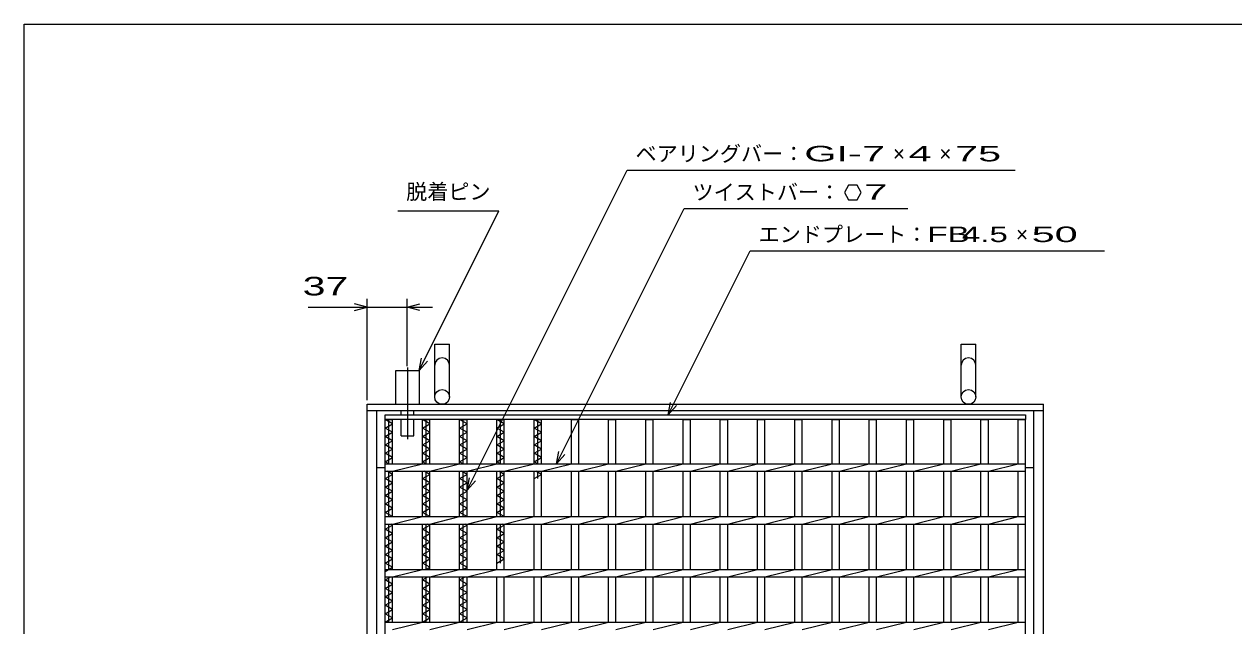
# Model space of a CAD drawing. Units: millimetres, scale not verified. Extents: x -1456 to 1385, y -1026 to 843.
# Drawn here: x -1383 to -236, y 272 to 843 of the extents above; entities that cross this region are included whole.
import ezdxf
from ezdxf.enums import TextEntityAlignment as Align

# ---------------------------------------------------------------- set-up
doc = ezdxf.new("R2010")
doc.units = ezdxf.units.MM
doc.header["$LTSCALE"] = 8
doc.linetypes.add('LONG_DASHED_DOTTED', pattern=[15.25, 12, -1.5, 0.25, -1.5])
for name, color, linetype, lineweight in [('0_2', 150, 'Continuous', 25), ('16', 3, 'Continuous', 25), ('19', 6, 'Continuous', 25), ('22', 4, 'Continuous', 25)]:
    doc.layers.add(name, color=color, linetype=linetype, lineweight=lineweight)
doc.styles.add('ベクトル', font='')
doc.styles.get('ベクトル').set_extended_font_data('ベクトル')

msp = doc.modelspace()

# ---------------------------------------------------------------- linework, layer by layer
at = {"layer": '0_2'}
for p, q in [((-1383.2, -917.2), (-1383.2, 842.8)), ((-1383.2, 842.8), (1384.8, 842.8))]:
    msp.add_line(p, q, dxfattribs=at)
at = {"layer": '16'}
for p, q in [((-1041, 472.5), (-434, 472.5)), ((-1041, 468), (-1041, 472.5)), ((-434, 472.5), (-434, 468)), ((-434, 468), (-1041, 468)), ((-1041, -223), (-1041, 468)), ((-1041, 468), (-1034, 468)), ((-1034, 464), (-1041, 468)), ((-1041, 460), (-1034, 464)), ((-1034, 456), (-1041, 460)), ((-1037.5, 426), (-1037.5, 468)), ((-1034, 426), (-1034, 468)), ((-1005.7, 426), (-1005.7, 468)), ((-1005.7, 468), (-998.7, 468)), ((-998.7, 464), (-1005.7, 468)), ((-1005.7, 460), (-998.7, 464)), ((-998.7, 456), (-1005.7, 460)), ((-1002.2, 426), (-1002.2, 468)), ((-998.7, 426), (-998.7, 468)), ((-970.4, 426), (-970.4, 468)), ((-970.4, 468), (-963.4, 468)), ((-963.4, 464), (-970.4, 468)), ((-970.4, 460), (-963.4, 464)), ((-963.4, 456), (-970.4, 460)), ((-966.9, 426), (-966.9, 468)), ((-963.4, 426), (-963.4, 468)), ((-935.1, 426), (-935.1, 468)), ((-935.1, 468), (-928.1, 468)), ((-928.1, 464), (-935.1, 468)), ((-935.1, 460), (-928.1, 464)), ((-928.1, 456), (-935.1, 460)), ((-931.6, 426), (-931.6, 468)), ((-928.1, 426), (-928.1, 468)), ((-899.8, 426), (-899.8, 468)), ((-899.8, 468), (-892.8, 468)), ((-892.8, 464), (-899.8, 468)), ((-899.8, 460), (-892.8, 464)), ((-892.8, 456), (-899.8, 460)), ((-896.3, 426), (-896.3, 468)), ((-892.8, 426), (-892.8, 468)), ((-864.5, 426), (-864.5, 468)), ((-864.5, 468), (-857.5, 468)), ((-857.5, 426), (-857.5, 468)), ((-829.2, 426), (-829.2, 468)), ((-829.2, 468), (-822.2, 468)), ((-822.2, 426), (-822.2, 468)), ((-793.9, 426), (-793.9, 468)), ((-793.9, 468), (-786.9, 468)), ((-786.9, 426), (-786.9, 468)), ((-758.6, 426), (-758.6, 468)), ((-758.6, 468), (-751.6, 468)), ((-751.6, 426), (-751.6, 468)), ((-723.3, 426), (-723.3, 468)), ((-723.3, 468), (-716.3, 468)), ((-716.3, 426), (-716.3, 468)), ((-688, 426), (-688, 468)), ((-688, 468), (-681, 468)), ((-681, 426), (-681, 468)), ((-652.7, 426), (-652.7, 468)), ((-652.7, 468), (-645.7, 468)), ((-645.7, 426), (-645.7, 468)), ((-617.4, 426), (-617.4, 468)), ((-617.4, 468), (-610.4, 468)), ((-610.4, 426), (-610.4, 468)), ((-582.1, 426), (-582.1, 468)), ((-582.1, 468), (-575.1, 468)), ((-575.1, 426), (-575.1, 468)), ((-546.8, 426), (-546.8, 468)), ((-546.8, 468), (-539.8, 468)), ((-539.8, 426), (-539.8, 468)), ((-511.5, 426), (-511.5, 468)), ((-511.5, 468), (-504.5, 468)), ((-504.5, 426), (-504.5, 468)), ((-476.2, 426), (-476.2, 468)), ((-476.2, 468), (-469.2, 468)), ((-469.2, 426), (-469.2, 468)), ((-441, 426), (-441, 468)), ((-441, 468), (-434, 468)), ((-434, -223), (-434, 468)), ((-1041, 452), (-1034, 456)), ((-1034, 448), (-1041, 452)), ((-1041, 444), (-1034, 448)), ((-1005.7, 452), (-998.7, 456)), ((-998.7, 448), (-1005.7, 452)), ((-1005.7, 444), (-998.7, 448)), ((-970.4, 452), (-963.4, 456)), ((-963.4, 448), (-970.4, 452)), ((-970.4, 444), (-963.4, 448)), ((-935.1, 452), (-928.1, 456)), ((-928.1, 448), (-935.1, 452)), ((-935.1, 444), (-928.1, 448)), ((-899.8, 452), (-892.8, 456)), ((-892.8, 448), (-899.8, 452)), ((-899.8, 444), (-892.8, 448)), ((-1034, 440), (-1041, 444)), ((-1041, 436), (-1034, 440)), ((-1034, 432), (-1041, 436)), ((-998.7, 440), (-1005.7, 444)), ((-1005.7, 436), (-998.7, 440)), ((-998.7, 432), (-1005.7, 436)), ((-963.4, 440), (-970.4, 444)), ((-970.4, 436), (-963.4, 440)), ((-963.4, 432), (-970.4, 436)), ((-928.1, 440), (-935.1, 444)), ((-935.1, 436), (-928.1, 440)), ((-928.1, 432), (-935.1, 436)), ((-892.8, 440), (-899.8, 444)), ((-899.8, 436), (-892.8, 440)), ((-892.8, 432), (-899.8, 436)), ((-1041, 428), (-1034, 432)), ((-1037.5, 426), (-1041, 428)), ((-1041, 426), (-434, 426)), ((-1041, 419), (-1041, 426)), ((-1034, 419), (-1005.7, 426)), ((-1005.7, 428), (-998.7, 432)), ((-1002.2, 426), (-1005.7, 428)), ((-998.7, 419), (-970.4, 426)), ((-970.4, 428), (-963.4, 432)), ((-966.9, 426), (-970.4, 428)), ((-963.4, 419), (-935.1, 426)), ((-935.1, 428), (-928.1, 432)), ((-931.6, 426), (-935.1, 428)), ((-928.1, 419), (-899.8, 426)), ((-899.8, 428), (-892.8, 432)), ((-896.3, 426), (-899.8, 428)), ((-892.8, 419), (-864.5, 426)), ((-857.5, 419), (-829.2, 426)), ((-822.2, 419), (-793.9, 426)), ((-786.9, 419), (-758.6, 426)), ((-751.6, 419), (-723.3, 426)), ((-716.3, 419), (-688, 426)), ((-681, 419), (-652.7, 426)), ((-645.7, 419), (-617.4, 426)), ((-610.4, 419), (-582.1, 426)), ((-575.1, 419), (-546.8, 426)), ((-539.8, 419), (-511.5, 426)), ((-504.5, 419), (-476.2, 426)), ((-469.2, 419), (-440.9, 426)), ((-434, 419), (-434, 426)), ((-1041, 419), (-434, 419)), ((-1041, 412), (-1034, 416)), ((-1034, 416), (-1039.25, 419)), ((-1037.5, 376), (-1037.5, 419)), ((-1034, 376), (-1034, 419)), ((-1005.7, 376), (-1005.7, 419)), ((-1005.7, 412), (-998.7, 416)), ((-998.7, 416), (-1003.95, 419)), ((-1002.2, 376), (-1002.2, 419)), ((-998.7, 376), (-998.7, 419)), ((-970.4, 376), (-970.4, 419)), ((-970.4, 412), (-963.4, 416)), ((-963.4, 416), (-968.65, 419)), ((-966.9, 376), (-966.9, 419)), ((-963.4, 376), (-963.4, 419)), ((-935.1, 376), (-935.1, 419)), ((-935.1, 412), (-928.1, 416)), ((-928.1, 416), (-933.35, 419)), ((-931.6, 376), (-931.6, 419)), ((-928.1, 376), (-928.1, 419)), ((-899.8, 376), (-899.8, 419)), ((-899.8, 412), (-892.8, 416)), ((-892.8, 416), (-898.05, 419)), ((-896.3, 412), (-896.3, 419)), ((-892.8, 376), (-892.8, 419)), ((-864.5, 376), (-864.5, 419)), ((-857.5, 376), (-857.5, 419)), ((-829.2, 376), (-829.2, 419)), ((-822.2, 376), (-822.2, 419)), ((-793.9, 376), (-793.9, 419)), ((-786.9, 376), (-786.9, 419)), ((-758.6, 376), (-758.6, 419)), ((-751.6, 376), (-751.6, 419)), ((-723.3, 376), (-723.3, 419)), ((-716.3, 376), (-716.3, 419)), ((-688, 376), (-688, 419)), ((-681, 376), (-681, 419)), ((-652.7, 376), (-652.7, 419)), ((-645.7, 376), (-645.7, 419)), ((-617.4, 376), (-617.4, 419)), ((-610.4, 376), (-610.4, 419)), ((-582.1, 376), (-582.1, 419)), ((-575.1, 376), (-575.1, 419)), ((-546.8, 376), (-546.8, 419)), ((-539.8, 376), (-539.8, 419)), ((-511.5, 376), (-511.5, 419)), ((-504.5, 376), (-504.5, 419)), ((-476.2, 376), (-476.2, 419)), ((-469.2, 376), (-469.2, 419)), ((-441, 376), (-441, 419)), ((-1034, 408), (-1041, 412)), ((-1041, 404), (-1034, 408)), ((-1034, 400), (-1041, 404)), ((-998.7, 408), (-1005.7, 412)), ((-1005.7, 404), (-998.7, 408)), ((-998.7, 400), (-1005.7, 404)), ((-963.4, 408), (-970.4, 412)), ((-970.4, 404), (-963.4, 408)), ((-963.4, 400), (-970.4, 404)), ((-928.1, 408), (-935.1, 412)), ((-935.1, 404), (-928.1, 408)), ((-928.1, 400), (-935.1, 404)), ((-1041, 396), (-1034, 400)), ((-1034, 392), (-1041, 396)), ((-1041, 388), (-1034, 392)), ((-1005.7, 396), (-998.7, 400)), ((-998.7, 392), (-1005.7, 396)), ((-1005.7, 388), (-998.7, 392)), ((-970.4, 396), (-963.4, 400)), ((-963.4, 392), (-970.4, 396)), ((-970.4, 388), (-963.4, 392)), ((-935.1, 396), (-928.1, 400)), ((-928.1, 392), (-935.1, 396)), ((-935.1, 388), (-928.1, 392)), ((-1034, 384), (-1041, 388)), ((-1041, 380), (-1034, 384)), ((-1034, 376), (-1041, 380)), ((-998.7, 384), (-1005.7, 388)), ((-1005.7, 380), (-998.7, 384)), ((-998.7, 376), (-1005.7, 380)), ((-963.4, 384), (-970.4, 388)), ((-970.4, 380), (-963.4, 384)), ((-963.4, 376), (-970.4, 380)), ((-928.1, 384), (-935.1, 388)), ((-935.1, 380), (-928.1, 384)), ((-928.1, 376), (-935.1, 380)), ((-1041, 376), (-434, 376)), ((-1041, 369), (-1041, 376)), ((-1041, 369), (-434, 369)), ((-1041, 364), (-1034, 368)), ((-1037.5, 326), (-1037.5, 369)), ((-1034, 368), (-1035.75, 369)), ((-1034, 369), (-1005.7, 376)), ((-1034, 326), (-1034, 369)), ((-1005.7, 326), (-1005.7, 369)), ((-1005.7, 364), (-998.7, 368)), ((-1002.2, 326), (-1002.2, 369)), ((-998.7, 368), (-1000.45, 369)), ((-998.7, 369), (-970.4, 376)), ((-998.7, 326), (-998.7, 369)), ((-970.4, 326), (-970.4, 369)), ((-970.4, 364), (-963.4, 368)), ((-966.9, 326), (-966.9, 369)), ((-963.4, 368), (-965.15, 369)), ((-963.4, 369), (-935.1, 376)), ((-963.4, 326), (-963.4, 369)), ((-935.1, 326), (-935.1, 369)), ((-935.1, 364), (-928.1, 368)), ((-931.6, 332), (-931.6, 369)), ((-928.1, 368), (-929.85, 369)), ((-928.1, 369), (-899.8, 376)), ((-928.1, 326), (-928.1, 369)), ((-899.8, 326), (-899.8, 369)), ((-892.8, 369), (-864.5, 376)), ((-892.8, 326), (-892.8, 369)), ((-864.5, 326), (-864.5, 369)), ((-857.5, 369), (-829.2, 376)), ((-857.5, 326), (-857.5, 369)), ((-829.2, 326), (-829.2, 369)), ((-822.2, 369), (-793.9, 376)), ((-822.2, 326), (-822.2, 369)), ((-793.9, 326), (-793.9, 369)), ((-786.9, 369), (-758.6, 376)), ((-786.9, 326), (-786.9, 369)), ((-758.6, 326), (-758.6, 369)), ((-751.6, 369), (-723.3, 376)), ((-751.6, 326), (-751.6, 369)), ((-723.3, 326), (-723.3, 369)), ((-716.3, 369), (-688, 376)), ((-716.3, 326), (-716.3, 369)), ((-688, 326), (-688, 369)), ((-681, 369), (-652.7, 376)), ((-681, 326), (-681, 369)), ((-652.7, 326), (-652.7, 369)), ((-645.7, 369), (-617.4, 376)), ((-645.7, 326), (-645.7, 369)), ((-617.4, 326), (-617.4, 369)), ((-610.4, 369), (-582.1, 376)), ((-610.4, 326), (-610.4, 369)), ((-582.1, 326), (-582.1, 369)), ((-575.1, 369), (-546.8, 376)), ((-575.1, 326), (-575.1, 369)), ((-546.8, 326), (-546.8, 369)), ((-539.8, 369), (-511.5, 376)), ((-539.8, 326), (-539.8, 369)), ((-511.5, 326), (-511.5, 369)), ((-504.5, 369), (-476.2, 376)), ((-504.5, 326), (-504.5, 369)), ((-476.2, 326), (-476.2, 369)), ((-469.2, 369), (-440.9, 376)), ((-469.2, 326), (-469.2, 369)), ((-441, 326), (-441, 369)), ((-434, 369), (-434, 376)), ((-1034, 360), (-1041, 364)), ((-1041, 356), (-1034, 360)), ((-1034, 352), (-1041, 356)), ((-998.7, 360), (-1005.7, 364)), ((-1005.7, 356), (-998.7, 360)), ((-998.7, 352), (-1005.7, 356)), ((-963.4, 360), (-970.4, 364)), ((-970.4, 356), (-963.4, 360)), ((-963.4, 352), (-970.4, 356)), ((-928.1, 360), (-935.1, 364)), ((-935.1, 356), (-928.1, 360)), ((-928.1, 352), (-935.1, 356)), ((-1041, 348), (-1034, 352)), ((-1034, 344), (-1041, 348)), ((-1005.7, 348), (-998.7, 352)), ((-998.7, 344), (-1005.7, 348)), ((-970.4, 348), (-963.4, 352)), ((-963.4, 344), (-970.4, 348)), ((-935.1, 348), (-928.1, 352)), ((-928.1, 344), (-935.1, 348)), ((-1041, 340), (-1034, 344)), ((-1034, 336), (-1041, 340)), ((-1041, 332), (-1034, 336)), ((-1005.7, 340), (-998.7, 344)), ((-998.7, 336), (-1005.7, 340)), ((-1005.7, 332), (-998.7, 336)), ((-970.4, 340), (-963.4, 344)), ((-963.4, 336), (-970.4, 340)), ((-970.4, 332), (-963.4, 336)), ((-935.1, 340), (-928.1, 344)), ((-928.1, 336), (-935.1, 340)), ((-935.1, 332), (-928.1, 336)), ((-1034, 328), (-1041, 332)), ((-1041, 324), (-1034, 328)), ((-1041, 326), (-434, 326)), ((-1041, 319), (-1041, 326)), ((-1034, 319), (-1005.7, 326)), ((-998.7, 328), (-1005.7, 332)), ((-1002.2, 326), (-998.7, 328)), ((-998.7, 319), (-970.4, 326)), ((-963.4, 328), (-970.4, 332)), ((-966.9, 326), (-963.4, 328)), ((-963.4, 319), (-935.1, 326)), ((-928.1, 319), (-899.8, 326)), ((-892.8, 319), (-864.5, 326)), ((-857.5, 319), (-829.2, 326)), ((-822.2, 319), (-793.9, 326)), ((-786.9, 319), (-758.6, 326)), ((-751.6, 319), (-723.3, 326)), ((-716.3, 319), (-688, 326)), ((-681, 319), (-652.7, 326)), ((-645.7, 319), (-617.4, 326)), ((-610.4, 319), (-582.1, 326)), ((-575.1, 319), (-546.8, 326)), ((-539.8, 319), (-511.5, 326)), ((-504.5, 319), (-476.2, 326)), ((-469.2, 319), (-440.9, 326)), ((-434, 319), (-434, 326)), ((-1041, 319), (-434, 319)), ((-1041, 316), (-1035.75, 319)), ((-1034, 312), (-1041, 316)), ((-1041, 308), (-1034, 312)), ((-1037.5, 276), (-1037.5, 319)), ((-1034, 276), (-1034, 319)), ((-1005.7, 276), (-1005.7, 319)), ((-1005.7, 316), (-1000.45, 319)), ((-998.7, 312), (-1005.7, 316)), ((-1005.7, 308), (-998.7, 312)), ((-1002.2, 276), (-1002.2, 319)), ((-998.7, 276), (-998.7, 319)), ((-970.4, 276), (-970.4, 319)), ((-970.4, 316), (-965.15, 319)), ((-963.4, 312), (-970.4, 316)), ((-970.4, 308), (-963.4, 312)), ((-966.9, 276), (-966.9, 319)), ((-963.4, 276), (-963.4, 319)), ((-935.1, 276), (-935.1, 319)), ((-928.1, 276), (-928.1, 319)), ((-899.8, 276), (-899.8, 319)), ((-892.8, 276), (-892.8, 319)), ((-864.5, 276), (-864.5, 319)), ((-857.5, 276), (-857.5, 319)), ((-829.2, 276), (-829.2, 319)), ((-822.2, 276), (-822.2, 319)), ((-793.9, 276), (-793.9, 319)), ((-786.9, 276), (-786.9, 319)), ((-758.6, 276), (-758.6, 319)), ((-751.6, 276), (-751.6, 319)), ((-723.3, 276), (-723.3, 319)), ((-716.3, 276), (-716.3, 319)), ((-688, 276), (-688, 319)), ((-681, 276), (-681, 319)), ((-652.7, 276), (-652.7, 319)), ((-645.7, 276), (-645.7, 319)), ((-617.4, 276), (-617.4, 319)), ((-610.4, 276), (-610.4, 319)), ((-582.1, 276), (-582.1, 319)), ((-575.1, 276), (-575.1, 319)), ((-546.8, 276), (-546.8, 319)), ((-539.8, 276), (-539.8, 319)), ((-511.5, 276), (-511.5, 319)), ((-504.5, 276), (-504.5, 319)), ((-476.2, 276), (-476.2, 319)), ((-469.2, 276), (-469.2, 319)), ((-441, 276), (-441, 319)), ((-1034, 304), (-1041, 308)), ((-1041, 300), (-1034, 304)), ((-1034, 296), (-1041, 300)), ((-998.7, 304), (-1005.7, 308)), ((-1005.7, 300), (-998.7, 304)), ((-998.7, 296), (-1005.7, 300)), ((-963.4, 304), (-970.4, 308)), ((-970.4, 300), (-963.4, 304)), ((-963.4, 296), (-970.4, 300)), ((-1041, 292), (-1034, 296)), ((-1034, 288), (-1041, 292)), ((-1041, 284), (-1034, 288)), ((-1005.7, 292), (-998.7, 296)), ((-998.7, 288), (-1005.7, 292)), ((-1005.7, 284), (-998.7, 288)), ((-970.4, 292), (-963.4, 296)), ((-963.4, 288), (-970.4, 292)), ((-970.4, 284), (-963.4, 288)), ((-1034, 280), (-1041, 284)), ((-1041, 276), (-1034, 280)), ((-1041, 276), (-434, 276)), ((-1041, 269), (-1041, 276)), ((-1034, 269), (-1005.7, 276)), ((-998.7, 280), (-1005.7, 284)), ((-1005.7, 276), (-998.7, 280)), ((-998.7, 269), (-970.4, 276)), ((-963.4, 280), (-970.4, 284)), ((-970.4, 276), (-963.4, 280)), ((-963.4, 269), (-935.1, 276)), ((-928.1, 269), (-899.8, 276)), ((-892.8, 269), (-864.5, 276)), ((-857.5, 269), (-829.2, 276)), ((-822.2, 269), (-793.9, 276)), ((-786.9, 269), (-758.6, 276)), ((-751.6, 269), (-723.3, 276)), ((-716.3, 269), (-688, 276)), ((-681, 269), (-652.7, 276)), ((-645.7, 269), (-617.4, 276)), ((-610.4, 269), (-582.1, 276)), ((-575.1, 269), (-546.8, 276)), ((-539.8, 269), (-511.5, 276)), ((-504.5, 269), (-476.2, 276)), ((-469.2, 269), (-440.9, 276)), ((-434, 269), (-434, 276))]:
    msp.add_line(p, q, dxfattribs=at)
at = {"layer": '19'}
for p, q in [((-994, 489.5), (-994, 539.5)), ((-994, 539.5), (-980, 539.5)), ((-980, 489.5), (-980, 539.5)), ((-495, 489.5), (-495, 539.5)), ((-495, 539.5), (-481, 539.5)), ((-481, 489.5), (-481, 539.5)), ((-1030.85, 482.5), (-1030.85, 514.5)), ((-1030.85, 514.5), (-1008.85, 514.5)), ((-1008.85, 514.5), (-1008.85, 482.5)), ((-1058, 482.5), (-417, 482.5)), ((-1058, -237.5), (-1058, 482.5)), ((-417, -237.5), (-417, 482.5)), ((-1058, 476.5), (-417, 476.5)), ((-1049, -231.5), (-1049, 476.5)), ((-1025.85, 472.5), (-1025.85, 476.5)), ((-1013.85, 472.5), (-1013.85, 476.5)), ((-426, -231.5), (-426, 476.5)), ((-1025.85, 452.5), (-1025.85, 468)), ((-1013.85, 452.5), (-1013.85, 468)), ((-1025.85, 452.5), (-1013.85, 452.5)), ((-1049, 422.5), (-1041, 422.5)), ((-434, 422.5), (-426, 422.5))]:
    msp.add_line(p, q, dxfattribs=at)
at = {"layer": '19', "linetype": 'LONG_DASHED_DOTTED'}
msp.add_line((-1019.85, 517.5), (-1019.85, 449.5), dxfattribs=at)
at = {"layer": '19'}
for centre in [(-987, 489.5), (-488, 489.5)]:
    msp.add_circle(centre, 7, dxfattribs=at)
for centre in [(-987, 519.5), (-488, 519.5)]:
    msp.add_arc(centre, 7, 0, 180, dxfattribs=at)
at = {"layer": '22'}
for p, q in [((-963.4, 401), (-811.65, 704.5)), ((-811.65, 704.5), (-443.65, 704.5)), ((-601.65, 690.212), (-605.65, 683.284)), ((-593.65, 690.212), (-601.65, 690.212)), ((-589.65, 683.2), (-593.65, 690.212)), ((-605.65, 683.284), (-601.65, 676.356)), ((-593.65, 676.356), (-589.65, 683.284)), ((-1029.1, 666), (-933.1, 666)), ((-1008.85, 514.5), (-933.1, 666)), ((-878.65, 426), (-757.65, 668)), ((-757.65, 668), (-545.65, 668)), ((-601.65, 676.356), (-593.65, 676.356)), ((-772.75, 472.5), (-695, 628)), ((-695, 628), (-359, 628)), ((-1114, 574.5), (-1058, 574.5)), ((-1058, 574.5), (-1070, 577.7)), ((-1070, 571.3), (-1058, 574.5)), ((-1058, 486.5), (-1058, 582.5)), ((-1058, 574.5), (-1020, 574.5)), ((-1020, 518.496), (-1020, 582.5)), ((-1020, 574.5), (-1008, 577.7)), ((-1008, 571.3), (-1020, 574.5)), ((-1020, 574.5), (-996, 574.5)), ((-1008.85, 514.5), (-1006.45, 526.18)), ((-1008.85, 514.5), (-1000.85, 523.3)), ((-772.75, 472.5), (-770.35, 484.18)), ((-772.75, 472.5), (-764.75, 481.3)), ((-878.65, 426), (-876.25, 437.68)), ((-878.65, 426), (-870.65, 434.8)), ((-963.4, 401), (-961, 412.68)), ((-963.4, 401), (-955.4, 409.8))]:
    msp.add_line(p, q, dxfattribs=at)

# ---------------------------------------------------------------- texts
at = {"layer": '22', "color": 2, "style": 'ベクトル'}
for s, p in [('ベアリングバー：', (-803.65, 720.1)), ('×', (-559.65, 720.1)), ('×', (-515.65, 720.1)), ('脱着ピン', (-1021.1, 684)), ('ツイストバー：', (-749.65, 683.6)), ('エンドプレート：', (-687, 643.6)), ('×', (-443, 643.6))]:
    msp.add_text(s, height=14.66, dxfattribs=at).set_placement(p, align=Align.MIDDLE_LEFT)
for s, height, width, p in [('GI-', 14.66, 2, (-643.65, 720.1)), (' 7 ', 14.66, 2, (-599.65, 720.1)), (' 4 ', 14.66, 2, (-555.65, 720.1)), (' 75 ', 14.66, 2, (-511.65, 720.1)), (' 7 ', 14.66, 2, (-597.65, 683.684)), ('FB', 14.66, 1.6, (-527, 643.6)), (' 4.5 ', 14.66, 1.6, (-503, 643.6)), (' 50 ', 14.66, 2, (-439, 643.6)), (' 37 ', 17.6, 1.65, (-1130, 594.5))]:
    msp.add_text(s, height=height, dxfattribs=dict(at, width=width)).set_placement(p, align=Align.MIDDLE_LEFT)

doc.saveas('drawing.dxf')
